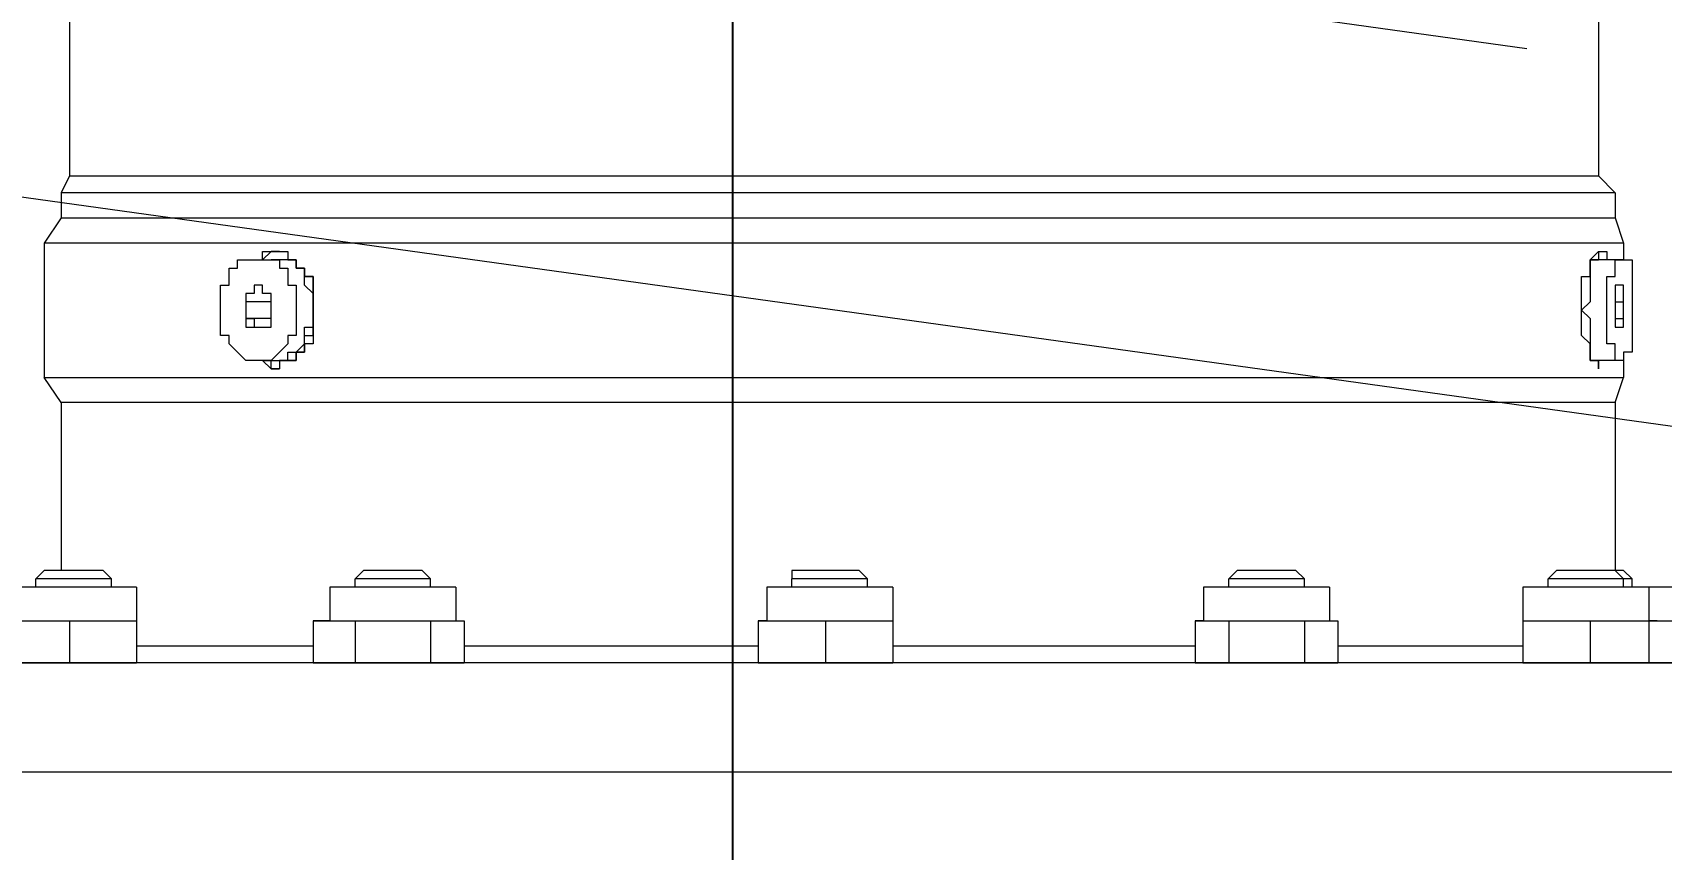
# Model space of a CAD drawing. Header units: millimetres. Extents: x 25083 to 52777, y 24772 to 45779.
# Drawn here: x 39167.7 to 39239.7, y 33770.4 to 33806.6 of the extents above; entities that cross this region are included whole.
import ezdxf

# ---------------------------------------------------------------- set-up
doc = ezdxf.new("R2010")
doc.units = ezdxf.units.MM
doc.layers.add('小车', color=7, linetype='Continuous')
doc.styles.get("Standard").update_dxf_attribs({"font": ''})
doc.styles.get('Standard').set_extended_font_data('SimSun')
doc.dimstyles.new('ISO-25', dxfattribs={"dimtxt": 2.5, "dimasz": 2.5, "dimexe": 1.25, "dimexo": 0.625, "dimtad": 1, "dimtxsty": 'Standard', "dimcen": 2.5, "dimadec": 0, "dimazin": 0, "dimtfac": 1, "dimtmove": 0, "dimatfit": 3, "dimfxl": 1, "dimarcsym": 0})

# ---------------------------------------------------------------- blocks, each defined once
blk = doc.blocks.new('*D925')
at = {"color": 0, "lineweight": -2}
for p, q in [((29677.862, 34881.662), (29677.862, 32448.293)), ((40733.017, 34757.645), (40733.017, 32448.293)), ((29680.362, 32449.543), (40730.517, 32449.543))]:
    blk.add_line(p, q, dxfattribs=at)
at = {"color": 0}
for points in [[(29680.362, 32449.96), (29680.362, 32449.127), (29677.862, 32449.543)], [(40730.517, 32449.127), (40730.517, 32449.96), (40733.017, 32449.543)]]:
    blk.add_solid(points, dxfattribs=at)
at = {"layer": 'DEFPOINTS', "color": 0}
for p in [(29677.862, 34882.287), (40733.017, 34758.27), (40733.017, 32449.543)]:
    blk.add_point(p, dxfattribs=at)
at = {"color": 0, "insert": (35205.439, 32451.628), "char_height": 2.5, "attachment_point": 5}
blk.add_mtext('11055,15', dxfattribs=at)
blk = doc.blocks.new('zw$D2F4')
at = {"color": 7, "lineweight": 5}
for points in [[(594.546, 329.395), (594.546, 246.211)], [(599.373, 246.211), (599.373, 329.395)], [(601.23, 329.395), (601.23, 318.626)], [(602.716, 318.626), (602.716, 329.395)], [(599.373, 324.196), (599.373, 322.711)], [(601.23, 324.196), (601.23, 322.711)], [(599.373, 322.711), (599.373, 321.597)], [(601.23, 322.711), (601.23, 321.597)], [(602.716, 323.082), (603.087, 323.082)], [(603.458, 322.711), (603.087, 323.082)], [(603.087, 319.74), (603.087, 323.082)], [(603.458, 320.111), (603.458, 322.711)], [(610.886, 321.968), (612, 322.711)], [(617.941, 322.711), (612, 322.711)], [(612, 322.711), (612, 252.895)], [(619.055, 321.968), (617.941, 322.711)], [(617.941, 252.895), (617.941, 322.711)], [(610.886, 321.968), (603.458, 321.968)], [(610.886, 253.267), (610.886, 321.968)], [(620.17, 321.968), (619.055, 321.968)], [(619.055, 321.968), (619.055, 253.267)], [(620.912, 321.597), (620.17, 321.968)], [(620.17, 253.267), (620.17, 321.968)], [(601.23, 321.597), (599.373, 321.597)], [(599.373, 321.597), (599.373, 320.111)], [(601.23, 321.597), (601.23, 320.111)], [(636.509, 321.597), (620.912, 321.597)], [(620.912, 321.597), (620.912, 254.01)], [(599.373, 320.111), (599.373, 318.626)], [(601.23, 320.111), (601.23, 318.626)], [(602.716, 319.74), (603.087, 319.74)], [(603.458, 320.111), (603.087, 319.74)], [(601.23, 318.626), (599.373, 318.626)], [(601.23, 318.626), (599.373, 318.626)], [(600.116, 318.626), (600.116, 310.827)], [(602.716, 318.626), (601.23, 318.626)], [(612.742, 313.056), (612.742, 313.798), (613.485, 314.541), (613.856, 314.541), (613.856, 314.912), (614.97, 314.912)], [(614.97, 314.912), (616.085, 314.912), (616.085, 314.541), (616.827, 314.541), (616.827, 314.17), (617.199, 314.17), (617.199, 313.056)], [(614.599, 313.798), (614.599, 313.427), (614.228, 313.427), (614.228, 313.056)], [(614.599, 313.798), (614.228, 313.798), (614.228, 313.056)], [(614.599, 312.684), (614.599, 313.798)], [(614.97, 313.798), (614.599, 313.798)], [(614.97, 313.798), (614.599, 313.798)], [(615.342, 313.798), (614.97, 313.798)], [(615.342, 313.798), (614.97, 313.798)], [(615.342, 312.684), (615.342, 313.798)], [(616.085, 313.056), (616.085, 313.427), (615.713, 313.427), (615.713, 313.798), (615.342, 313.798)], [(616.085, 313.056), (616.085, 313.427), (615.713, 313.427), (615.713, 313.798), (615.342, 313.798)], [(612.371, 312.684), (612.742, 313.056)], [(612.371, 312.684), (612.742, 312.684), (612.742, 313.056)], [(614.97, 310.827), (613.485, 310.827), (613.485, 311.199), (613.114, 311.199), (613.114, 311.57), (612.742, 311.57), (612.742, 312.313), (612.371, 312.313), (612.371, 312.684)], [(612.742, 313.056), (612.742, 312.684)], [(614.97, 311.57), (613.856, 311.57), (613.856, 311.942), (613.485, 311.942), (613.114, 312.313), (612.742, 312.684), (612.742, 313.056)], [(614.228, 313.056), (614.228, 312.684), (614.599, 312.684)], [(614.228, 313.056), (614.228, 312.684), (614.599, 312.684)], [(614.599, 312.684), (615.342, 312.684)], [(614.599, 312.684), (614.97, 312.684)], [(614.599, 312.684), (614.97, 312.684)], [(617.199, 313.056), (617.199, 312.313), (616.827, 312.313), (616.827, 311.942), (616.456, 311.942), (616.085, 311.942), (616.085, 311.57), (614.97, 311.57)], [(617.57, 312.684), (617.57, 311.942), (617.199, 311.942), (617.199, 311.57), (616.827, 311.57), (616.827, 311.199), (616.456, 311.199), (616.456, 310.827), (614.97, 310.827)], [(614.97, 312.684), (615.342, 312.684)], [(614.97, 312.684), (615.342, 312.684)], [(615.342, 312.684), (615.713, 312.684), (615.713, 313.056), (616.085, 313.056)], [(615.342, 312.684), (615.713, 312.684), (615.713, 313.056), (616.085, 313.056)], [(617.199, 313.056), (617.199, 312.684)], [(617.199, 313.056), (617.57, 312.684)], [(617.199, 313.056), (617.57, 313.056), (617.57, 312.684)], [(612.742, 312.313), (612.742, 311.942), (613.114, 311.942), (613.114, 311.57), (613.485, 311.199), (613.856, 311.199), (614.228, 311.199), (614.228, 310.827), (614.97, 310.827)], [(612.742, 311.942), (612.742, 311.57), (613.114, 311.57), (613.114, 311.199), (613.856, 311.199), (613.856, 310.827), (614.97, 310.827)], [(614.97, 310.827), (615.713, 310.827), (616.085, 311.199), (616.827, 311.199), (616.827, 311.57), (617.199, 311.57), (617.199, 312.313)], [(614.97, 310.827), (616.456, 310.827), (616.456, 311.199), (616.827, 311.199), (616.827, 311.57), (617.199, 311.57), (617.199, 311.942)], [(601.23, 310.827), (599.373, 310.827)], [(599.373, 310.085), (599.373, 310.827)], [(599.373, 310.827), (599.373, 309.713)], [(601.23, 310.085), (601.23, 310.827)], [(601.23, 310.827), (601.23, 309.713)], [(599.373, 309.713), (599.373, 308.971)], [(602.716, 310.085), (601.23, 310.085)], [(601.23, 310.085), (601.23, 304.514)], [(601.23, 309.713), (601.23, 308.971)], [(602.716, 304.514), (602.716, 310.085)], [(601.23, 308.971), (599.373, 308.971)], [(599.373, 308.971), (599.373, 307.485)], [(601.23, 308.971), (601.23, 307.485)], [(602.716, 308.971), (603.087, 308.971)], [(603.458, 308.599), (603.087, 308.971)], [(603.087, 305.628), (603.087, 308.971)], [(603.458, 306), (603.458, 308.599)], [(599.373, 307.485), (599.373, 305.628)], [(601.23, 307.485), (601.23, 305.628)], [(601.23, 305.628), (599.373, 305.628)], [(599.373, 305.628), (599.373, 304.886)], [(601.23, 305.628), (601.23, 304.886)], [(602.716, 305.628), (603.087, 305.628)], [(603.458, 306), (603.087, 305.628)], [(599.373, 304.886), (599.373, 304.514)], [(601.23, 304.886), (601.23, 304.514)], [(599.373, 304.514), (599.373, 304.143)], [(599.373, 304.514), (599.373, 304.143)], [(601.23, 304.143), (599.373, 304.143)], [(600.116, 304.143), (600.116, 291.145)], [(602.716, 304.514), (601.23, 304.514)], [(601.23, 304.514), (601.23, 304.143)], [(601.23, 304.514), (601.23, 304.143)], [(601.23, 291.145), (599.373, 291.145)], [(599.373, 290.774), (599.373, 291.145)], [(599.373, 291.145), (599.373, 289.66)], [(601.23, 290.774), (601.23, 291.145)], [(601.23, 291.145), (601.23, 289.66)], [(602.716, 290.774), (601.23, 290.774)], [(601.23, 290.774), (601.23, 285.204)], [(602.716, 285.204), (602.716, 290.774)], [(599.373, 289.66), (599.373, 288.175)], [(601.23, 289.66), (601.23, 288.175)], [(602.716, 289.66), (603.087, 289.66)], [(603.458, 289.66), (603.087, 289.66)], [(603.087, 286.318), (603.087, 289.66)], [(603.458, 286.689), (603.458, 289.66)], [(601.23, 288.175), (599.373, 288.175)], [(599.373, 288.175), (599.373, 286.689)], [(601.23, 288.175), (601.23, 286.689)], [(599.373, 286.689), (599.373, 285.204)], [(601.23, 286.689), (601.23, 285.204)], [(603.458, 286.689), (603.087, 286.318)], [(602.716, 286.318), (603.087, 286.318)], [(601.23, 285.204), (599.373, 285.204)], [(601.23, 285.204), (599.373, 285.204)], [(600.116, 285.204), (600.116, 271.835)], [(602.716, 285.204), (601.23, 285.204)], [(601.23, 271.835), (599.373, 271.835)], [(599.373, 271.463), (599.373, 271.835)], [(599.373, 271.835), (599.373, 271.092)], [(601.23, 271.463), (601.23, 271.835)], [(601.23, 271.835), (601.23, 271.092)], [(602.716, 271.463), (601.23, 271.463)], [(601.23, 271.463), (601.23, 265.893)], [(602.716, 265.893), (602.716, 271.463)], [(599.373, 271.092), (599.373, 270.349)], [(601.23, 271.092), (601.23, 270.349)], [(601.23, 270.349), (599.373, 270.349)], [(599.373, 270.349), (599.373, 268.864)], [(601.23, 270.349), (601.23, 268.864)], [(602.716, 270.349), (603.087, 270.349)], [(603.458, 269.978), (603.087, 270.349)], [(603.087, 267.007), (603.087, 270.349)], [(603.458, 267.378), (603.458, 269.978)], [(599.373, 268.864), (599.373, 267.007)], [(601.23, 268.864), (601.23, 267.007)], [(603.458, 267.378), (603.087, 267.007)], [(601.23, 267.007), (599.373, 267.007)], [(599.373, 267.007), (599.373, 266.264)], [(601.23, 267.007), (601.23, 266.264)], [(602.716, 267.007), (603.087, 267.007)], [(599.373, 266.264), (599.373, 265.893)], [(599.373, 265.893), (599.373, 265.522)], [(599.373, 265.893), (599.373, 265.522)], [(601.23, 266.264), (601.23, 265.893)], [(602.716, 265.893), (601.23, 265.893)], [(601.23, 265.893), (601.23, 265.522)], [(601.23, 265.893), (601.23, 265.522)], [(601.23, 265.522), (599.373, 265.522)], [(600.116, 265.522), (600.116, 257.352)], [(601.23, 257.352), (599.373, 257.352)], [(599.373, 257.352), (599.373, 255.866)], [(602.716, 257.352), (601.23, 257.352)], [(601.23, 257.352), (601.23, 246.211)], [(601.23, 257.352), (601.23, 255.866)], [(602.716, 246.211), (602.716, 257.352)], [(599.373, 255.866), (599.373, 254.381)], [(601.23, 255.866), (601.23, 254.381)], [(602.716, 256.238), (603.087, 256.238)], [(603.458, 255.866), (603.087, 256.238)], [(603.087, 252.524), (603.087, 256.238)], [(603.458, 252.895), (603.458, 255.866)], [(601.23, 254.381), (599.373, 254.381)], [(599.373, 254.381), (599.373, 252.895)], [(601.23, 254.381), (601.23, 252.895)], [(612.371, 254.01), (612.742, 254.01), (612.742, 254.381)], [(612.742, 254.381), (613.485, 254.381), (613.856, 254.752), (614.97, 254.752)], [(612.742, 254.381), (612.742, 254.01)], [(613.485, 254.381), (612.742, 254.381), (612.742, 254.01)], [(614.97, 254.752), (614.599, 254.381), (613.485, 254.381)], [(616.456, 254.381), (615.342, 254.381), (614.97, 254.752)], [(614.97, 254.752), (616.456, 254.752), (616.456, 254.381), (617.199, 254.381)], [(617.199, 254.01), (617.199, 254.381), (616.456, 254.381)], [(617.199, 254.381), (617.199, 254.01)], [(617.199, 254.381), (617.57, 254.01)], [(612.742, 253.638), (612.742, 254.01), (612.371, 254.01)], [(612.742, 252.895), (612.742, 254.01)], [(612.742, 252.895), (612.742, 253.267), (613.485, 253.267), (613.485, 253.638), (613.856, 253.638), (614.97, 253.638)], [(614.97, 253.638), (616.456, 253.638), (616.456, 253.267), (617.199, 253.267), (617.199, 252.895)], [(617.199, 252.895), (617.199, 254.01)], [(617.57, 254.01), (617.57, 253.638), (617.199, 253.638)], [(617.57, 254.01), (617.199, 254.01)], [(620.912, 254.01), (620.17, 253.267)], [(636.509, 254.01), (620.912, 254.01)], [(599.373, 252.895), (599.373, 251.781)], [(601.23, 252.895), (601.23, 251.781)], [(602.716, 252.895), (603.087, 252.895)], [(603.458, 253.267), (603.087, 252.895)], [(603.458, 252.895), (603.087, 252.524)], [(610.886, 253.267), (603.458, 253.267)], [(610.886, 253.267), (612, 252.895)], [(612.742, 252.895), (612, 252.895)], [(614.97, 252.524), (613.114, 252.524), (613.114, 252.895), (612.742, 252.895)], [(614.599, 253.267), (614.228, 253.267)], [(614.228, 253.267), (614.228, 252.895)], [(614.228, 252.895), (614.599, 252.895)], [(614.228, 252.895), (614.599, 252.895)], [(614.599, 253.267), (614.599, 252.895)], [(614.97, 253.267), (614.599, 253.267)], [(614.599, 252.895), (614.97, 252.895)], [(614.599, 252.895), (614.97, 252.895)], [(615.342, 253.267), (614.97, 253.267)], [(617.199, 252.895), (617.199, 252.524), (616.456, 252.524), (616.085, 252.524), (614.97, 252.524)], [(614.97, 252.895), (615.342, 252.895)], [(614.97, 252.895), (615.342, 252.895)], [(615.342, 253.267), (615.342, 252.895)], [(615.713, 253.267), (615.342, 253.267)], [(615.342, 252.895), (616.085, 252.895)], [(615.342, 252.895), (616.085, 252.895)], [(616.085, 253.267), (615.713, 253.267)], [(616.085, 252.895), (616.085, 253.267)], [(617.941, 252.895), (617.199, 252.895)], [(619.055, 253.267), (617.941, 252.895)], [(620.17, 253.267), (619.055, 253.267)], [(602.716, 252.524), (603.087, 252.524)], [(601.23, 251.781), (599.373, 251.781)], [(601.23, 251.781), (599.373, 251.781)], [(599.373, 251.41), (599.373, 250.667)], [(602.716, 251.781), (601.23, 251.781)], [(601.23, 251.41), (601.23, 250.667)]]:
    blk.add_lwpolyline(points, dxfattribs=at)
for points in [[(612.371, 312.684), (612.371, 312.684), (612.371, 312.684), (612.371, 312.684)], [(612.371, 312.684), (612.371, 312.313), (612.371, 312.313), (612.371, 312.313)], [(612.742, 312.684), (612.742, 312.313), (612.742, 312.313), (612.742, 312.313)], [(617.199, 312.313), (617.199, 312.313), (617.199, 312.313), (617.199, 312.684)], [(617.57, 312.684), (617.57, 312.684), (617.57, 312.684), (617.57, 312.684)], [(617.57, 312.313), (617.57, 312.313), (617.57, 312.313), (617.57, 312.684)], [(599.373, 304.143), (599.373, 304.143), (599.373, 304.143), (599.373, 304.143)], [(601.23, 304.143), (601.23, 304.143), (601.23, 304.143), (601.23, 304.143)], [(599.373, 265.522), (599.373, 265.522), (599.373, 265.522), (599.373, 265.522)], [(601.23, 265.522), (601.23, 265.522), (601.23, 265.522), (601.23, 265.522)], [(612.742, 254.381), (612.742, 254.381), (612.742, 254.381), (612.742, 254.381)], [(613.485, 254.381), (613.485, 254.381), (613.485, 254.381), (613.485, 254.381)], [(616.456, 254.381), (616.456, 254.381), (616.456, 254.381), (616.456, 254.381)], [(617.199, 254.381), (617.199, 254.381), (617.199, 254.381), (617.199, 254.381)], [(614.228, 253.267), (614.228, 252.895), (614.228, 252.895), (614.228, 252.895)], [(614.228, 253.267), (614.228, 253.267), (614.228, 253.267), (614.228, 253.267)], [(614.228, 253.267), (614.228, 253.267), (614.228, 253.267), (614.228, 253.267)], [(615.713, 253.267), (615.713, 253.267), (615.713, 253.267), (615.713, 253.267)], [(616.085, 252.895), (616.085, 252.895), (616.085, 252.895), (616.085, 253.267)], [(616.085, 253.267), (616.085, 253.267), (616.085, 253.267), (616.085, 253.267)], [(599.373, 251.781), (599.373, 251.781), (599.373, 251.41), (599.373, 251.41)], [(601.23, 251.41), (601.23, 251.41), (601.23, 251.781), (601.23, 251.781)]]:
    blk.add_open_spline(points, degree=3, dxfattribs=at)
blk = doc.blocks.new('A$C1A4175F5')
at = {"layer": '小车', "color": 7, "lineweight": 0}
blk.add_lwpolyline([(229.857, 567.502), (686.91, 631.055)], dxfattribs=at)
at = {"layer": '小车', "color": 1, "lineweight": 0}
blk.add_lwpolyline([(360.743, 601.518), (407.918, 608.098)], dxfattribs=at)
blk = doc.blocks.new('zw$50CE')
blk.add_blockref('zw$D2F4', (22.01, 103.569))
at = {"layer": '小车', "ltscale": 10, "xscale": -1, "rotation": 270}
blk.add_blockref('A$C1A4175F5', (47.032, 0), dxfattribs=at)

msp = doc.modelspace()

# ---------------------------------------------------------------- linework, layer by layer
at = {"ltscale": 15}
msp.add_lwpolyline([(39118.63, 33273.983), (39118.63, 34140.649), (39198.63, 34140.649), (39198.63, 33273.983)], close=True, dxfattribs=at)

# ---------------------------------------------------------------- block references
at = {"rotation": 90}
msp.add_blockref('zw$50CE', (39594.481, 33157.316), dxfattribs=at)

# ---------------------------------------------------------------- dimensions: what is measured, and where the dimension line sits
dim = msp.add_linear_dim(base=(40733.0166, 32449.5434), p1=(29677.8617, 34882.2868), p2=(40733.0166, 34758.2702), dimstyle='ISO-25')
dim.commit()
dim.dimension.update_dxf_attribs({"geometry": '*D925', "text_midpoint": (35205.4391, 32449.5434), "dimtype": 160})

doc.saveas('drawing.dxf')
